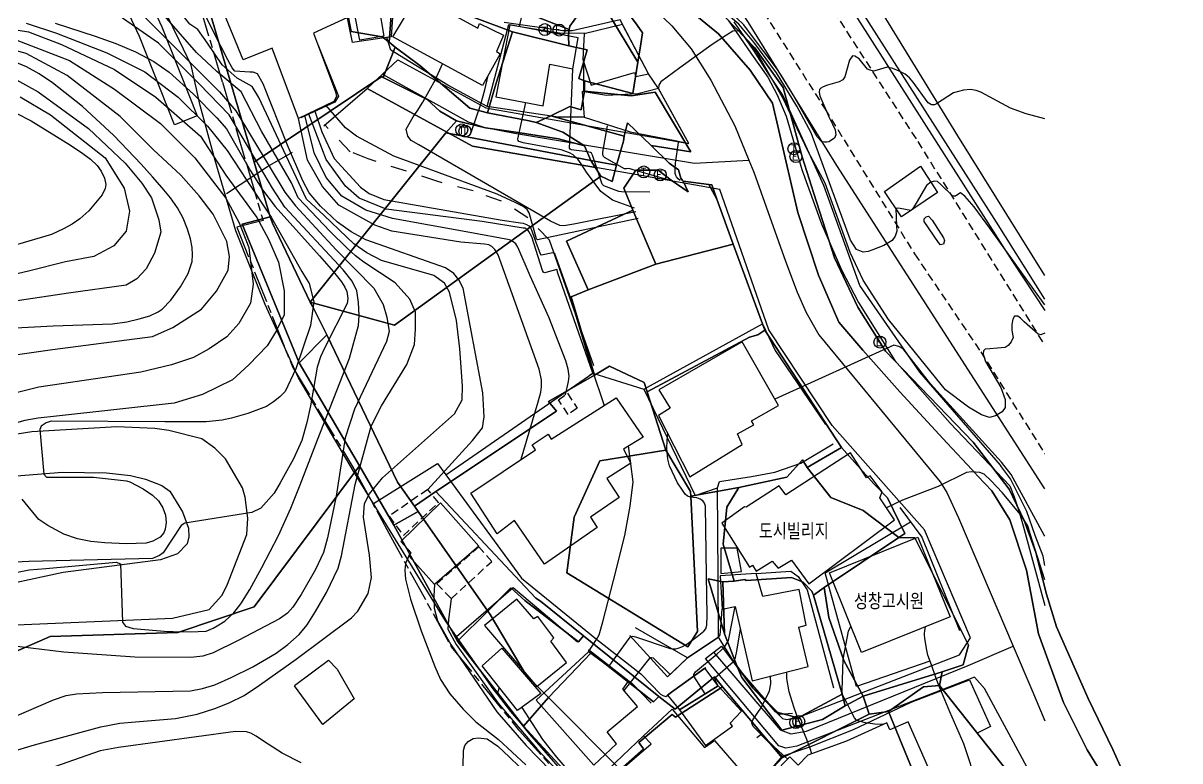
# Model space of a CAD drawing. Header units: feet. Extents: x 197796 to 199821, y 552499 to 555392.
# Drawn here: x 199430.7 to 199575.3, y 553978.5 to 554070.7 of the extents above; entities that cross this region are included whole.
import ezdxf

# ---------------------------------------------------------------- set-up
doc = ezdxf.new("R2010")
doc.units = ezdxf.units.FT
doc.header["$MEASUREMENT"] = 0
for name, pattern in [('ANYANG1', [11.5, 6, -1, 1, -1.5, 1, -1]), ('ANYANG11', [1.5, 1, -0.5]), ('ANYANG6', [4, 2, -2]), ('JEON', [12, 4, -0.5, 1, -0.5, 4, -0.5, 1, -0.5])]:
    doc.linetypes.add(name, pattern=pattern)
for name, color, linetype in [('AAA001', 7, 'CONTINUOUS'), ('AAA007', 7, 'ANYANG11'), ('AAA008', 7, 'CONTINUOUS'), ('AAC001', 7, 'CONTINUOUS'), ('AAC006', 7, 'ANYANG1'), ('AD002', 7, 'CONTINUOUS'), ('AD0022', 1, 'CONTINUOUS'), ('ADA085', 1, 'CONTINUOUS'), ('AE002', 1, 'ANYANG11'), ('AE130', 42, 'CONTINUOUS'), ('AE150', 7, 'CONTINUOUS'), ('AZ0202', 7, 'CONTINUOUS'), ('AZ0203', 7, 'CONTINUOUS'), ('AZ0205', 7, 'CONTINUOUS'), ('AZ0801', 7, 'CONTINUOUS'), ('AZ0803', 7, 'CONTINUOUS'), ('CAA001', 7, 'CONTINUOUS'), ('CAA002', 30, 'CONTINUOUS'), ('DZ001', 7, 'ANYANG6'), ('EA0018', 7, 'JEON'), ('EA0118', 7, 'JEON'), ('wipco_지적', 20, 'CONTINUOUS'), ('ZC002', 7, 'CONTINUOUS')]:
    doc.layers.add(name, color=color, linetype=linetype)
doc.styles.add('GHS', font='ROMANS', dxfattribs={"bigfont": 'NGSW.shx'})
doc.styles.add('NGSW', font='ROMANS.shx', dxfattribs={"bigfont": 'NGSW.shx'})

# ---------------------------------------------------------------- blocks, each defined once
blk = doc.blocks.new('AZ0202')
at = {"layer": 'AZ0202'}
blk.add_circle((0, 0), 0.75, dxfattribs=at)
at = {"layer": 'AZ0202', "style": 'GHS'}
blk.add_text('E', height=1, dxfattribs=at).set_placement((-0.5, -0.48))
blk = doc.blocks.new('AZ0205')
at = {"layer": 'AZ0205'}
for points in [[(-0.48, 0.32), (0.11, 0.31), (-0.13, 0.01), (-0.44, -0.28)], [(-0.13, 0.01), (0.15, -0.29)], [(0.3, 0.55), (0.3, -0.58)]]:
    blk.add_lwpolyline(points, dxfattribs=at)
blk.add_circle((0, 0), 0.75, dxfattribs=at)
blk = doc.blocks.new('AZ0203')
at = {"layer": 'AZ0203'}
blk.add_circle((0, 0), 0.75, dxfattribs=at)
at = {"layer": 'AZ0203', "style": 'GHS'}
blk.add_text('T', height=1, dxfattribs=at).set_placement((-0.36, -0.52))

msp = doc.modelspace()

# ---------------------------------------------------------------- linework, layer by layer
at = {"layer": 'AAA001', "color": 255}
for points in [[(199468.32, 554078.18), (199471.16, 554071.39), (199466.96, 554069.47), (199469.72, 554062.15), (199469.85, 554061.53), (199469.53, 554060.94), (199465.09, 554058.81), (199461.8, 554067.61), (199458.17, 554066.15), (199455.41, 554072.92), (199460.61, 554075.04), (199460.76, 554074.91), (199461.25, 554075.47), (199462.24, 554075.95), (199462.95, 554076.1), (199463.63, 554075.94), (199463.87, 554075.88), (199463.64, 554076.47), (199468.32, 554078.18)], [(199474.54, 554076.45), (199475.76, 554069.11), (199472.77, 554068.6), (199471.31, 554076), (199474.54, 554076.45)], [(199476.89, 554068.99), (199480.02, 554074.21), (199487.54, 554070.11), (199487.71, 554070.67), (199490.74, 554069.2), (199489.85, 554067.18), (199490.31, 554066.87), (199488.12, 554062.94), (199476.89, 554068.99)], [(199496.51, 554065.61), (199499.38, 554065.01), (199500.07, 554068.9), (199491.53, 554070.52), (199489.78, 554061.49), (199495.68, 554060.38), (199496.51, 554065.61)], [(199500.83, 554069.4), (199500.63, 554066.19), (199501.68, 554062.95), (199507.12, 554064.55), (199507.28, 554064.06), (199508.86, 554064.37), (199505.62, 554070.55), (199500.83, 554069.4)], [(199510.1, 554062.54), (199507.52, 554061.9), (199503.58, 554061.66), (199500.57, 554062.16), (199500.81, 554058.95), (199506.54, 554057.14), (199512.2, 554056.06), (199513.91, 554055.66), (199511.72, 554059.59), (199510.1, 554062.54)], [(199520.55, 554030.88), (199510.13, 554024.9), (199511.57, 554022.59), (199510.1, 554021.68), (199514, 554014), (199520.57, 554018.06), (199519.98, 554019.4), (199522.02, 554020.49), (199521.74, 554021.01), (199525.11, 554022.92), (199520.55, 554030.88)], [(199504.8, 554023.89), (199508.18, 554018.95), (199505.73, 554017.48), (199506.64, 554015.72), (199503.64, 554013.81), (199505.18, 554011.41), (199501.62, 554008.98), (199502.42, 554007.68), (199495.87, 554003.1), (199492.1, 554008.54), (199489.94, 554006.88), (199486.64, 554011.97), (199494.71, 554017.4), (199494.31, 554018.02), (199496.33, 554019.33), (199496.7, 554018.72), (199504.8, 554023.89)], [(199482.09, 554000.54), (199478.9, 554004.15), (199479.18, 554004.51), (199477.89, 554005.93), (199482.87, 554010.74), (199487.64, 554005.32), (199482.09, 554000.54)], [(199520.49, 554002.16), (199519.94, 554005.1), (199517.88, 554005.07), (199517.91, 554001.92), (199520.49, 554002.16)], [(199527.64, 553995.22), (199528.57, 553995.48), (199527.67, 553999.94), (199523.14, 553999.03), (199522.31, 554001.94), (199517.81, 554001.64), (199518.05, 553997.47), (199519.7, 553997.79), (199521.79, 553988.52), (199528.81, 553990.29), (199527.64, 553995.22)], [(199494.9, 553987.78), (199498.59, 553990.81), (199496.65, 553993.46), (199497, 553993.89), (199495.03, 553996.55), (199494.51, 553996.27), (199492.39, 553998.73), (199488.37, 553995.42), (199494.9, 553987.78)], [(199495.38, 553986.91), (199492.47, 553984.8), (199488.05, 553990.4), (199490.52, 553992.58), (199495.38, 553986.91)], [(199501.34, 553992.14), (199494.83, 553986.07), (199502.02, 553977.95), (199504.87, 553980.64), (199503.7, 553982.12), (199507.49, 553985.28), (199505.65, 553987.47), (199506.37, 553988.48), (199501.34, 553992.14)], [(199517.57, 553987.89), (199512.71, 553984.87), (199515.97, 553980.41), (199519.35, 553982.84), (199519.07, 553983.23), (199520.46, 553984.71), (199517.57, 553987.89)], [(199511.8, 553984.98), (199515.85, 553980.19), (199517.08, 553981.03), (199520.36, 553977.31), (199519.37, 553976.4), (199519.93, 553975.69), (199515.8, 553971.8), (199513.56, 553974.1), (199509.11, 553970.19), (199503.76, 553975.97), (199509.17, 553980.61), (199508.24, 553981.63), (199511.8, 553984.98)], [(199543.76, 553977.8), (199541.3, 553983.38), (199539.02, 553982.38), (199538.62, 553983.26), (199533.59, 553980.97), (199528.77, 553979.2), (199527.54, 553977.98), (199526.53, 553979.02), (199518.29, 553970.65)]]:
    msp.add_lwpolyline(points, dxfattribs=at)
at = {"layer": 'AAA007', "color": 255}
for points in [[(199499.93, 554022.6), (199498.83, 554021.81), (199497.59, 554023.62), (199498.74, 554024.45), (199499.93, 554022.6)], [(199482.59, 554010.78), (199481.25, 554012.43), (199476.43, 554009.08), (199478.21, 554006.67), (199482.59, 554010.78)], [(199487.65, 554005.25), (199482.41, 554000.64), (199484.19, 553998.77), (199489.25, 554003.42), (199487.65, 554005.25)]]:
    msp.add_lwpolyline(points, dxfattribs=at)
at = {"layer": 'AAA008', "color": 255}
for points in [[(199539.58, 554008.65), (199537.75, 554011.39), (199538.04, 554012.15), (199536.56, 554014.12), (199536.09, 554013.86), (199534.1, 554016.99), (199526.01, 554011.76), (199525.18, 554012.89), (199521.04, 554010.22), (199520.86, 554010.27), (199518.01, 554008.2), (199521.49, 554002.73), (199521.84, 554002.95), (199522.29, 554002.23), (199524.31, 554003.46), (199525.04, 554002.58), (199526.72, 554003.6), (199528.87, 554000.62), (199539.58, 554008.65)], [(199542.52, 554006.46), (199546.57, 553996.49), (199535.46, 553992.03), (199531.47, 554002.01), (199542.52, 554006.46)]]:
    msp.add_lwpolyline(points, dxfattribs=at)
at = {"layer": 'AAC001', "color": 255}
for points in [[(199524.16, 553938.1), (199522.75, 553941.67), (199519.79, 553949.65), (199517.61, 553954.96), (199510.55, 553963.29), (199502.13, 553972.58), (199493.98, 553981.9), (199489.44, 553987.51), (199483.49, 553996.01), (199472, 554014.71), (199465.12, 554026.4), (199460.93, 554035.56), (199457.29, 554044.77), (199454.7, 554053.56), (199452.83, 554060.42), (199451.7, 554065.48), (199450.25, 554068.52), (199446.29, 554076.66)], [(199478.26, 554076.39), (199476.99, 554073.24), (199476.68, 554068.99), (199471.85, 554068.28), (199470.27, 554076.08), (199474.11, 554076.53)], [(199558.37, 554002.91), (199558.16, 554004.1), (199557.19, 554006.68), (199556.14, 554009.69), (199554.87, 554012.16), (199554.1, 554013.75), (199552.98, 554015.26), (199552.83, 554015.47), (199542.78, 554027.1), (199535.26, 554037.93), (199530.76, 554050.41), (199526.25, 554060.32), (199525.65, 554061.72), (199523.89, 554064.33), (199522.03, 554067.28), (199519.57, 554070.9)], [(199488.7, 554060.3), (199491.41, 554070.55), (199492.8, 554070.3), (199497.74, 554069.51), (199500.9, 554069.46)], [(199467.51, 554068.03), (199470.1, 554061.61), (199469.65, 554060.85), (199465.41, 554058.9)], [(199500.81, 554058.95), (199497.55, 554058.98), (199488.7, 554060.3), (199483.77, 554062.95), (199476.63, 554067.34), (199476.13, 554068.91)], [(199500.73, 554065.87), (199500.71, 554062.14)], [(199468.27, 554057.89), (199473.68, 554062.54), (199486.87, 554055.36), (199502.48, 554052.62)], [(199456.1, 554049.43), (199461.25, 554052.79), (199464.36, 554054.58)], [(199501.88, 554026.98), (199497.49, 554039.61)], [(199508.25, 554024.96), (199523.09, 554033.12), (199524.69, 554029.8), (199530.96, 554020.53)], [(199483.53, 554014.26), (199501.88, 554026.98), (199508.25, 554024.96), (199514.69, 554011.69), (199517.48, 554012.64)], [(199517.61, 553993.96), (199517.55, 554001.55), (199517.48, 554012.64), (199517.71, 554013.42), (199521.74, 554014.05), (199524.66, 554014.59), (199527.88, 554015.71), (199531.94, 554018.15)], [(199474.47, 554010.69), (199482.48, 554015.69), (199483.53, 554014.26)], [(199483.53, 554014.26), (199492.99, 554001.34), (199502.33, 553993.71), (199507.88, 553989.37), (199510.34, 553986.85), (199510.64, 553986.68), (199511.02, 553986.56), (199511.13, 553986.62), (199511.71, 553987.07), (199516.01, 553990.19)], [(199540.26, 554010.18), (199543.03, 554006.45), (199547.71, 553994.78)], [(199544, 553990.96), (199534.85, 553987.8), (199530.91, 554002.01), (199541.6, 554008.37)], [(199522.31, 554001.94), (199526.63, 554002.21), (199527.57, 554001.53), (199528.68, 553999.86), (199531.96, 553987.61)], [(199484.86, 553994.06), (199491.95, 554000.18), (199499.99, 553993.38)], [(199511.21, 553988.99), (199506.5, 553994.17)], [(199517.61, 553993.96), (199513.72, 553991.4), (199507.22, 553995.12)], [(199526.85, 553984.41), (199525.28, 553984.28), (199523.99, 553985.57), (199520.99, 553988.96), (199519.42, 553991.03), (199517.61, 553993.96)], [(199501.34, 553992.44), (199506.81, 553988.18), (199509.2, 553985.73)], [(199525.55, 553979.07), (199529, 553980.25), (199534.49, 553982.42), (199541.66, 553985.82), (199548.96, 553988.61), (199551.61, 553982.8), (199550, 553982.01)], [(199500.57, 553974.36), (199502.98, 553976.63), (199508.24, 553981.63)], [(199522.4, 553981.41), (199522.88, 553981.81), (199525.55, 553979.07), (199522.41, 553975.44), (199518.5, 553972.07), (199515.38, 553968.98), (199512.29, 553965.47), (199510.76, 553963.5)]]:
    msp.add_lwpolyline(points, dxfattribs=at)
at = {"layer": 'AAC006', "color": 255}
msp.add_lwpolyline([(199468.86, 553991.09), (199469.92, 553989.98), (199472.05, 553986.26), (199468.14, 553983.04), (199464.6, 553987.93)], close=True, dxfattribs=at)
at = {"layer": 'AD002', "color": 255}
for points in [[(199507.86, 554074.17), (199511.75, 554070.4), (199514.19, 554067.49), (199516.62, 554063.6), (199519.66, 554057.88), (199521.4, 554053.57), (199522, 554052.1), (199525.98, 554040.98), (199527.44, 554037.09), (199528.54, 554034.54), (199530.12, 554031.74), (199545.3, 554013.39), (199546.15, 554012.05), (199547.61, 554008.89), (199554.42, 553992.84), (199556.74, 553987.39), (199558.37, 553983.52)], [(199475.6, 554064.34), (199486.32, 554058.37), (199488.25, 554057.73), (199492.1, 554056.96), (199514.59, 554053.2), (199521.4, 554053.57)], [(199516.98, 553992.07), (199525.32, 553982.39), (199526.63, 553981.89), (199528.6, 553982.22), (199548.8, 553990.43), (199554.42, 553992.84)]]:
    msp.add_lwpolyline(points, dxfattribs=at)
at = {"layer": 'AD0022', "color": 255}
for points in [[(199558.37, 553973.57), (199550.84, 553987.54), (199549.61, 553988.95), (199527.4, 553980.33), (199526.01, 553980.08), (199525.12, 553980.38), (199515.99, 553991.28), (199517.96, 553992.85), (199521.82, 553987.69), (199525.6, 553983.78), (199526.13, 553983.69), (199527.86, 553984.05), (199547.71, 553991.75), (199549.11, 553993.89), (199543.35, 554007.37), (199531.79, 554020.41), (199523.87, 554032.38), (199517.76, 554049.94), (199502.48, 554052.62), (199486.87, 554055.36), (199473.68, 554062.54), (199477.52, 554066.14), (199488.54, 554060.14), (199513.91, 554055.66), (199510.1, 554062.54), (199508.86, 554064.37), (199505.31, 554071.14), (199499.31, 554069.75), (199498.16, 554069.77), (199490.79, 554070.8)], [(199518.79, 554071.11), (199521.74, 554066.85), (199523.77, 554063.98), (199524.94, 554061.77), (199526.07, 554059.09), (199528.01, 554052.43), (199530.48, 554045.64), (199532.96, 554039.88), (199535.09, 554035.79), (199539.62, 554028.53), (199546.56, 554020.72), (199554.02, 554012.86), (199554.56, 554011.52), (199555.12, 554009.76), (199555.67, 554007.86), (199558.37, 553997.92)]]:
    msp.add_lwpolyline(points, dxfattribs=at)
at = {"layer": 'ADA085', "color": 255}
for points in [[(199558.37, 554012.5), (199532.4, 554052.94), (199521.55, 554070.46), (199501.75, 554101.34), (199485.78, 554130.07), (199477.35, 554146.74), (199469.53, 554160.88), (199461.88, 554173.91), (199456.87, 554181.76), (199452.59, 554185.93), (199449.53, 554187.97), (199445.38, 554190.03), (199439.89, 554192.06), (199434.77, 554193.18), (199431.39, 554193.58), (199422.49, 554193.78), (199417.21, 554193.2), (199411.38, 554191.13), (199409.71, 554194.04)], [(199558.38, 554127.93), (199549.61, 554141.05), (199548.48, 554141.51), (199547.66, 554141.49), (199545.59, 554140.81), (199543.85, 554139.78), (199504.85, 554123.71), (199504.71, 554122.95), (199505.03, 554120.15), (199505.7, 554118.29), (199511.18, 554107.8), (199523.9, 554088.72), (199554.36, 554040.92), (199558.38, 554034.78)], [(199558.38, 554039.16), (199547.52, 554056.62), (199519.28, 554102.73), (199526.71, 554105)], [(199428.86, 553995.46), (199449.36, 553996.35), (199453.92, 553997.44), (199455.52, 553999.19), (199456.16, 554000.38), (199458.65, 554006.79), (199458.78, 554008.83), (199458.46, 554011.46), (199458.1, 554012.64), (199455.99, 554016.25), (199454.66, 554017.57), (199453.04, 554018.76), (199448.88, 554019.78), (199447.16, 554020.04), (199442.39, 554020.24), (199431.76, 554019.61), (199425.2, 554018.58)], [(199429.85, 554014.12), (199435.61, 554014.59), (199441.12, 554014.5), (199444.09, 554014.19), (199445.99, 554013.72), (199448.04, 554012.94), (199449.04, 554012.2), (199450.61, 554009.65), (199451.36, 554007.59), (199451.39, 554006.49), (199451.21, 554005.63), (199450, 554004.37), (199447.84, 554003.62), (199435.68, 554002.03), (199425.6, 553999.89)]]:
    msp.add_lwpolyline(points, dxfattribs=at)
at = {"layer": 'AE002', "color": 255}
for points in [[(199450.77, 554187.14), (199453.76, 554187.66), (199455.28, 554187.62), (199456.28, 554187.32), (199457.05, 554186.56), (199469.31, 554165.46), (199477.28, 554151.39), (199485.68, 554135.3), (199495.19, 554116.42), (199530.92, 554059.97), (199542.1, 554041.87), (199550.37, 554029.63), (199558.37, 554016.91)], [(199544.67, 554140.27), (199544.11, 554140.78), (199543.1, 554140.86), (199541.23, 554140.61), (199503.89, 554126.26), (199503.11, 554125.33), (199502.76, 554124.46), (199502.54, 554122.42), (199502.94, 554120.75), (199510.82, 554104.98), (199542.5, 554055.92), (199558.37, 554030.45)]]:
    msp.add_lwpolyline(points, dxfattribs=at)
at = {"layer": 'AE130', "color": 255}
msp.add_lwpolyline([(199544.99, 554049.56), (199540.46, 554046.51), (199538.34, 554049.66), (199542.86, 554052.83)], close=True, dxfattribs=at)
at = {"layer": 'AE150', "color": 255}
msp.add_lwpolyline([(199511.24, 553986.7), (199512.71, 553984.87), (199517.57, 553987.89), (199515.88, 553990.09), (199511.71, 553987.07)], close=True, dxfattribs=at)
at = {"layer": 'AZ0801', "color": 255}
for points in [[(199558.38, 554036.23), (199552.33, 554045.83), (199534.5, 554073.8), (199518.81, 554098.43), (199516.49, 554102.09), (199516.2, 554105.02), (199515.08, 554109.09), (199509.09, 554123.19), (199545.99, 554136.46), (199556.57, 554116.09), (199558.38, 554116.91)], [(199502.01, 554027.87), (199496.46, 554043.6)], [(199506.5, 553994.17), (199511.21, 553988.99), (199513.72, 553991.4), (199517.61, 553993.96)]]:
    msp.add_lwpolyline(points, dxfattribs=at)
at = {"layer": 'AZ0803', "color": 255}
msp.add_lwpolyline([(199442.6, 554081.87), (199448.02, 554070.25), (199452.44, 554059.13), (199449.61, 554058.01), (199445.22, 554069.04), (199439.85, 554080.54)], dxfattribs=at)
msp.add_lwpolyline([(199545.74, 554043.9), (199545.85, 554043.54), (199545.71, 554043.1), (199545.33, 554043.02), (199545.11, 554043.29), (199543.32, 554045.91), (199543.29, 554046.24), (199543.54, 554046.52), (199543.86, 554046.6), (199544.29, 554046.07)], close=True, dxfattribs=at)
at = {"layer": 'CAA001', "color": 255}
for points, elevation in [([(199481.25, 554012.43), (199486.86, 554018.54), (199488.09, 554020.12), (199488.3, 554021.49), (199488.16, 554024.51), (199485.69, 554037.59), (199485.14, 554038.62), (199484.53, 554039.44), (199483.47, 554040.15), (199473.53, 554043.64), (199471.67, 554044.65), (199469.96, 554045.85), (199467.85, 554047.86), (199466.45, 554049.52), (199465.64, 554051.01), (199463.74, 554055.46), (199460.69, 554063.13), (199459.98, 554064.4), (199459.46, 554064.59), (199459.02, 554064.61), (199457.15, 554064.71), (199456.8, 554065.15), (199456.27, 554066.12), (199455.46, 554067.74), (199453.27, 554072.05)], 55), ([(199434.71, 554070.72), (199439.7, 554069.1), (199442.27, 554068.16), (199444.74, 554067.12), (199447.01, 554065.93), (199448.96, 554064.58), (199452, 554061.85), (199454.89, 554058.9), (199456.1, 554057.51), (199459.09, 554052.26), (199460.62, 554049.87), (199462.17, 554047.78), (199467.73, 554041.63), (199469.47, 554039.65), (199470.46, 554038.4), (199470.9, 554037.73), (199471.15, 554037.16), (199471.27, 554036.28), (199471.2, 554035.69), (199468.41, 554030.17), (199467.87, 554029.02), (199467.45, 554027.73), (199466.59, 554022.9), (199466.16, 554020.78), (199465.52, 554018.55), (199464.5, 554016.26), (199462.82, 554013.25), (199462.08, 554011.98), (199460.38, 554010.1), (199459.26, 554009.56), (199450.9, 554008.2), (199450.46, 554007.91), (199448.19, 554004.49), (199447.73, 554004.18), (199446.87, 554003.81), (199431.39, 554003.42), (199428.1, 554003.24)], 60), ([(199429, 554032.59), (199434.44, 554032.9), (199441.87, 554033.14), (199443.67, 554033.38), (199445.2, 554033.74), (199446.52, 554034.14), (199447.55, 554034.63), (199448.06, 554034.98), (199449.17, 554036.07), (199450.36, 554037.75), (199451.3, 554039.42), (199451.8, 554040.93), (199451.87, 554041.74), (199451.81, 554042.66), (199451.6, 554043.74), (199451.22, 554044.98), (199450.68, 554046.32), (199449.97, 554047.65), (199449.11, 554048.89), (199448.07, 554050.13), (199446.85, 554051.5), (199445.44, 554053.08), (199442.04, 554056.66), (199438.11, 554060.29), (199434.36, 554063.27), (199432.7, 554064.38), (199431.13, 554065.24), (199429.62, 554065.87)], 65), ([(199507.12, 554047.57), (199504.35, 554048.57), (199502.88, 554049.68), (199501.11, 554052.11), (199500.44, 554053.13), (199500.01, 554053.7), (199499.45, 554054.24), (199498.96, 554054.51), (199497.94, 554054.89), (199493.17, 554055.75), (199492.79, 554055.88), (199492.65, 554055.94), (199492.57, 554056.04), (199492.52, 554056.23), (199493.52, 554060.79)], 45), ([(199467.13, 554059.73), (199468.03, 554057.15), (199469.57, 554053.81), (199472.87, 554050.2), (199473.94, 554049.44), (199475.76, 554048.66), (199490.57, 554046.08), (199492.87, 554045.74), (199493.19, 554045.71), (199493.6, 554045.55), (199493.91, 554045.37), (199494.15, 554045.09), (199494.93, 554042.9), (199495.26, 554042), (199495.35, 554041.79), (199495.44, 554041.73), (199495.49, 554041.74), (199496.88, 554042.06), (199496.93, 554042.06), (199497.06, 554041.95), (199497.15, 554041.83), (199497.24, 554041.58), (199499.12, 554036.34), (199501.78, 554027.51), (199503.29, 554022.93)], 50), ([(199558.37, 554001.11), (199556.57, 554006.87), (199556.25, 554007.86), (199555.29, 554009.34), (199553.08, 554011.99), (199551.65, 554013.54), (199550.82, 554014.34), (199550.26, 554014.56), (199549.24, 554014.63), (199548.61, 554014.54), (199545.05, 554012.8), (199540.61, 554011.08), (199538.58, 554010.14)], 40), ([(199478.9, 554004.15), (199478.46, 554003.18), (199478.41, 554002.34), (199478.46, 554001.23), (199479.1, 553998.7), (199480.42, 553994.74), (199482.13, 553990.29), (199482.87, 553988.67), (199484.04, 553986.86), (199485.69, 553984.95), (199487.29, 553983.38), (199490.1, 553981.16), (199493.52, 553978.01)], 55), ([(199517.57, 553987.89), (199517.18, 553988.65), (199517.15, 553988.79), (199517.15, 553988.87), (199519.46, 553990.92), (199519.59, 553991.1), (199519.73, 553991.43), (199519.87, 553992.22), (199520.33, 553995)], 45), ([(199550.19, 553973.31), (199550.13, 553973.85), (199549.75, 553975.56), (199549.11, 553978.13), (199548.26, 553980.65), (199546.51, 553984.65), (199545.28, 553987.64), (199545.23, 553987.71), (199544.77, 553988.93), (199544.24, 553990.52), (199543.76, 553991.73), (199543.63, 553992.34), (199543.39, 553993.81), (199543.36, 553994.28), (199543.36, 553994.36), (199543.39, 553994.81), (199543.48, 553995.25)], 40), ([(199465.44, 553978.27), (199463.06, 553979.48), (199460.73, 553980.96), (199459.8, 553981.57), (199459.13, 553981.95), (199458.6, 553982.14), (199457.22, 553982.18), (199442.61, 553980.16), (199440.33, 553979.77), (199432.1, 553976.89)], 55)]:
    msp.add_lwpolyline(points, dxfattribs=dict(at, elevation=elevation))
at = {"layer": 'CAA002', "color": 255}
for points, elevation in [([(199492.71, 554070.3), (199493.94, 554075.68)], 43), ([(199430.04, 553979.87), (199432.09, 553980.5), (199440.4, 553982.76), (199442.79, 553983.21), (199444.74, 553983.39), (199449.74, 553983.8), (199452.46, 553984.35), (199454.65, 553985.06), (199456.44, 553985.75), (199458.32, 553986.69), (199460.25, 553987.95), (199464.81, 553991.2), (199471.74, 553996.4), (199472.52, 553997.22), (199473.8, 553999.44), (199474.24, 554001.41), (199473.97, 554004.22), (199473.21, 554008.95), (199473.35, 554010.66), (199473.97, 554011.89), (199475.61, 554013.88), (199484.59, 554021.9), (199485.55, 554023.62), (199485.62, 554025.4), (199485.28, 554029.99), (199484.87, 554033.54), (199483.98, 554037.11), (199483.36, 554038.21), (199482.02, 554039.17), (199475.47, 554041.03), (199473.64, 554042), (199472.04, 554043.13), (199468.31, 554046.69), (199466.1, 554048.72), (199460.16, 554061.44), (199459.32, 554062.8), (199457.45, 554063.82), (199455.58, 554065.51), (199453.72, 554068.23), (199452.53, 554069.92), (199451.51, 554070.6), (199448.96, 554073.82)], 56), ([(199558.38, 554035.51), (199551.53, 554045.11), (199549.56, 554047.74), (199548.4, 554049.11), (199547.86, 554049.5), (199547.5, 554049.29), (199547.2, 554049.1), (199546.87, 554049.11), (199545.4, 554050.54), (199544.96, 554050.92), (199544.58, 554050.98), (199544.13, 554050.84), (199543.59, 554050.44), (199542.31, 554048.22), (199541.9, 554047.55), (199541.62, 554047.31), (199540.31, 554047.55), (199539.95, 554047.61), (199539.76, 554047.53), (199539.86, 554045.37), (199539.9, 554044.73), (199539.67, 554044.08), (199539.29, 554043.56), (199538.25, 554042.91), (199536.78, 554042.33), (199536.3, 554042.18), (199535.68, 554042.1), (199534.86, 554042.41), (199534.11, 554043.61), (199529.2, 554057.01), (199527.37, 554060.35), (199524.85, 554064.5), (199522.02, 554068.33), (199520.13, 554070.6), (199516.23, 554073.93)], 43), ([(199427.12, 553982.95), (199434.48, 553986.12), (199436.05, 553986.68), (199437.38, 553986.88), (199440.6, 553987.06), (199451.62, 553987.26), (199453.1, 553987.53), (199454.64, 553988), (199456.69, 553988.92), (199459.39, 553990.27), (199462.3, 553991.98), (199463.77, 553993.05), (199465.2, 553994.28), (199466.19, 553995.5), (199467.25, 553997.18), (199468.61, 553999.56), (199470.07, 554002.6), (199470.47, 554004.14), (199472.18, 554013.06), (199474.17, 554020.33), (199475.47, 554022.86), (199478.63, 554028.06), (199479.59, 554030.53), (199479.73, 554032.45), (199479.73, 554034.57), (199479.04, 554036.22), (199477.17, 554038.25), (199473.29, 554040.82), (199472.22, 554041.63), (199471.15, 554042.62), (199469.05, 554044.66), (199465.08, 554048.89), (199464.24, 554050.76), (199460.5, 554057.2), (199457.96, 554062.12), (199454.91, 554064.66), (199452.36, 554067.04), (199447.77, 554072.3)], 57), ([(199444.72, 554072.63), (199447.6, 554069.75), (199455.24, 554062.12), (199457.28, 554059.75), (199463.39, 554049.57), (199464.75, 554047.87), (199469.81, 554042.4), (199474.51, 554037.59), (199475.68, 554035.53), (199476.16, 554033.96), (199476.43, 554032.17), (199476.09, 554030.94), (199472.11, 554022.45), (199470.95, 554018.89), (199469.8, 554011.6), (199468.72, 554006.36), (199468.21, 554004.54), (199467.24, 554002.41), (199465.45, 553999.29), (199464.4, 553997.72), (199463.73, 553996.96), (199462.73, 553996.24), (199457.57, 553993.54), (199454.42, 553992.02), (199453.13, 553991.57), (199451.66, 553991.41), (199444.66, 553991.48), (199435.79, 553992.08), (199428.92, 553992.92)], 58), ([(199428.74, 554001.85), (199431.46, 554002.39), (199433.52, 554002.55), (199442.33, 554003.32), (199442.87, 554003.13), (199443.11, 553995.84), (199443.5, 553995.35), (199444.43, 553995.06), (199448.8, 553994.69), (199449.46, 553994.66), (199451.58, 553994.61), (199453.58, 553994.73), (199454.45, 553995.1), (199454.95, 553995.37), (199455.91, 553995.98), (199457.03, 553997.01), (199457.91, 553998.11), (199459.03, 553999.94), (199460.54, 554002.68), (199462.62, 554006.67), (199464.13, 554010.07), (199465.3, 554013.01), (199467.48, 554018.63), (199471.46, 554028.85), (199472.6, 554032.94), (199472.7, 554034.17), (199472.62, 554035.78), (199472.41, 554037.25), (199471.82, 554038.46), (199470.68, 554039.9), (199463.39, 554047.7), (199461.86, 554050.08), (199456.43, 554059.24), (199452.7, 554063.14), (199447.61, 554068.23), (199442.68, 554071.62)], 59), ([(199558.38, 554058.75), (199556.07, 554059.4), (199554.11, 554060.08), (199550.37, 554062.09), (199549.81, 554062.31), (199549.09, 554062.42), (199548.23, 554062.35), (199546.97, 554062.02), (199544.83, 554060.62), (199544.61, 554060.49), (199544.24, 554060.5), (199543.8, 554060.74), (199541.94, 554063.35), (199541.49, 554063.87), (199540.91, 554064.33), (199540.17, 554064.73), (199539.37, 554065.05), (199538.67, 554065.22), (199537.41, 554064.84), (199536.99, 554064.73), (199536.54, 554064.82), (199536.23, 554064.98), (199535.16, 554066.25), (199534.65, 554066.58), (199534.34, 554066.63), (199533.96, 554066.07), (199533.39, 554063.99), (199533.14, 554063.65), (199532.67, 554063.38), (199531.23, 554062.95), (199530.7, 554062.77), (199530.4, 554062.6), (199530.24, 554062.42), (199530.17, 554062.1), (199530.25, 554061.62), (199531.44, 554058.91), (199531.85, 554058.11), (199532.16, 554057.38), (199532.27, 554056.77), (199532.09, 554056.33), (199531.38, 554055.89), (199531.12, 554055.84), (199530.83, 554055.82), (199530.51, 554055.9), (199529.93, 554056.5), (199526.68, 554062.16), (199525.62, 554063.89), (199524.96, 554064.94), (199522.33, 554068.38), (199520.77, 554070.49), (199519.01, 554072.17)], 44), ([(199425.89, 554070.5), (199431.34, 554069.64), (199435.5, 554068.06), (199442.09, 554064.91), (199447.26, 554061.47), (199452.85, 554056.6), (199456.01, 554051.72), (199459.88, 554046.42), (199461.34, 554043.73), (199462.6, 554040.83), (199463.32, 554037.25), (199463.32, 554034.24), (199462.32, 554032.2), (199461.17, 554030.37), (199458.91, 554027.99), (199456.84, 554026.14), (199453.09, 554024.29), (199449.57, 554023.2), (199434.84, 554021.58), (199432.57, 554021.34), (199430.9, 554021.05), (199423.52, 554018.98)], 62), ([(199431.06, 554070.73), (199434.88, 554069.45), (199441.15, 554067), (199445.91, 554064.62), (199450.07, 554061.48), (199453.72, 554057.84), (199456.18, 554054.79), (199458.64, 554051.05), (199461.69, 554046.48), (199465.51, 554039.69), (199466.44, 554038.17), (199467.04, 554035.88), (199466.61, 554032.91), (199464.78, 554027.51), (199463.42, 554024.69), (199462.77, 554024.02), (199461.99, 554023.37), (199461.1, 554022.8), (199458.76, 554021.92), (199456.72, 554021.35), (199455.57, 554021.07), (199453.58, 554020.89), (199448.4, 554020.87), (199434.2, 554020.95), (199433.56, 554020.76), (199432.93, 554020.32), (199432.79, 554019.93), (199433.27, 554014.34), (199433.61, 554013.95), (199439.5, 554013.95), (199443.62, 554013.52), (199444.02, 554013.37), (199445.71, 554012.5), (199446.86, 554011.73), (199447.6, 554010.99), (199448.16, 554010.15), (199448.5, 554009.23), (199448.57, 554008.31), (199448.45, 554007.46), (199448.27, 554006.99), (199447.82, 554006.45), (199446.92, 554005.97), (199446.05, 554005.71), (199443.58, 554005.65), (199440.9, 554005.75), (199439.15, 554005.93), (199437.48, 554006.27), (199435.79, 554006.84), (199433.76, 554007.91), (199432.67, 554008.66), (199430.56, 554011.23)], 61), ([(199558.38, 554031.97), (199557.9, 554031.76), (199557.54, 554031.85), (199555.81, 554033.39), (199555.33, 554033.85), (199555.03, 554034.1), (199554.61, 554034.08), (199554.39, 554033.7), (199554.28, 554033.06), (199554.28, 554032.3), (199554.44, 554031.44), (199554.17, 554030.9), (199553.8, 554030.43), (199553.43, 554030.19), (199551.49, 554030.01), (199550.94, 554029.96), (199550.73, 554029.76), (199550.67, 554029.32), (199550.98, 554028.44), (199552.89, 554025.18), (199553.41, 554023.66), (199553.41, 554022.66), (199553.06, 554022.11), (199552.22, 554021.63), (199551.48, 554021.44), (199550.48, 554021.74), (199548.83, 554022.72), (199545.99, 554024.89), (199538.83, 554033.66), (199535.68, 554038.57), (199534.05, 554042.04), (199530.91, 554050.72), (199528.86, 554054.59), (199527.41, 554057.55), (199525.74, 554061.21), (199522.35, 554067.13), (199520.46, 554069.49), (199520.14, 554069.71), (199519.75, 554069.76), (199519.38, 554069.71), (199518.58, 554069.22), (199516.82, 554068.05), (199512.76, 554065.12), (199510.41, 554063.38), (199510.13, 554062.96), (199510.1, 554062.54)], 42), ([(199428.61, 554069.07), (199436.5, 554066.06), (199442.1, 554062.47), (199447.84, 554058.17), (199452.14, 554053.87), (199456.01, 554048.86), (199457.7, 554045.75), (199458.88, 554042.69), (199459.45, 554038.11), (199459.09, 554035.71), (199457.64, 554033.18), (199456.15, 554031.51), (199453.95, 554030), (199451.99, 554028.93), (199449.22, 554027.99), (199445.4, 554027.07), (199432.64, 554025.21), (199424.61, 554023.2)], 63), ([(199428.51, 554029.08), (199434.36, 554029.94), (199446.86, 554031.56), (199449.41, 554032.66), (199453, 554034.95), (199454.87, 554037.21), (199456.3, 554039.83), (199456.49, 554041.54), (199456.15, 554043.41), (199454.43, 554046.85), (199452.68, 554049.15), (199450.42, 554051.72), (199446.98, 554054.88), (199442.82, 554059.03), (199436.21, 554064.19), (199431.05, 554066.92), (199426.32, 554068.21)], 64), ([(199507.28, 554047.13), (199499.53, 554045.6), (199498.27, 554045.39), (199497.78, 554045.42), (199496.61, 554045.96), (199480.14, 554055.49), (199479.2, 554056.04), (199478.76, 554056.59), (199478.57, 554057.45), (199479.45, 554059.01), (199479.93, 554059.72), (199480.63, 554060.83), (199482.23, 554063.67), (199483.1, 554065.65)], 47), ([(199509.01, 554049.57), (199505.47, 554049.63), (199505.14, 554049.69), (199503.27, 554050.39), (199503.06, 554050.57), (199501.84, 554054.21), (199501.74, 554054.45), (199501.59, 554054.54), (199501.22, 554054.63), (199499.53, 554054.83), (199499.2, 554054.89), (199499.05, 554054.98), (199498.96, 554055.1), (199499, 554055.94), (199499.38, 554065.01)], 44), ([(199429.01, 554064.11), (199432.55, 554062.14), (199438.86, 554057.55), (199443.45, 554053.23), (199445.53, 554050.71), (199446.73, 554048.9), (199447.65, 554046.15), (199447.91, 554044.58), (199447.12, 554041.95), (199446.07, 554039.99), (199444.89, 554038.77), (199443.57, 554037.96), (199436.37, 554036.97), (199429.42, 554035.92)], 66), ([(199486.68, 554057.05), (199487.88, 554060.57), (199488.41, 554062.37), (199488.8, 554064.17)], 46), ([(199430.32, 554061.49), (199434.13, 554059.26), (199440.96, 554053.88), (199443.32, 554050.08), (199443.97, 554047.2), (199443.58, 554044.71), (199442.01, 554042.87), (199439.52, 554041.56), (199435.97, 554040.9), (199431.38, 554039.72), (199424.56, 554038.15)], 67), ([(199429.72, 554059.5), (199431.7, 554058.52), (199436.59, 554055.46), (199438.15, 554054.42), (199439.13, 554053.71), (199439.96, 554052.92), (199440.43, 554052.22), (199440.88, 554051.32), (199441.01, 554050.56), (199440.96, 554050.04), (199440.57, 554049.26), (199438.92, 554047.27), (199437.79, 554046.27), (199436.8, 554045.6), (199435.75, 554045), (199434.24, 554044.29), (199426, 554041.87)], 68), ([(199501.49, 554026.71), (199501.88, 554026.98), (199497.49, 554039.61), (199497.42, 554039.9), (199497.39, 554039.94), (199496.02, 554039.56), (199495.9, 554039.52), (199495.77, 554039.54), (199495.71, 554039.61), (199495.6, 554039.78), (199494.25, 554044.01), (199493.89, 554044.68), (199493.71, 554044.93), (199493.45, 554045.07), (199493.2, 554045.11), (199488.06, 554045.92), (199476.06, 554047.47), (199472.69, 554048.86), (199470.98, 554050.36), (199468.57, 554053.68), (199466.4, 554059.34)], 51), ([(199507.57, 554046.31), (199494.99, 554043.65), (199494.93, 554043.67), (199494.84, 554043.74), (199493.92, 554047.02), (199493.67, 554047.43), (199493.2, 554047.79), (199492.17, 554048.31), (199489.92, 554049.35), (199477.02, 554054.11), (199472.37, 554056.61), (199470.97, 554057.65), (199468.51, 554060.45)], 48), ([(199492.94, 554016.21), (199495.05, 554023.38), (199495.41, 554024.6), (199495.49, 554025.24), (199495.49, 554026.13), (199495.17, 554027.47), (199490.07, 554041.74), (199489.63, 554042.41), (199489.26, 554042.79), (199488.91, 554043.02), (199488.35, 554043.11), (199485.38, 554043.36), (199476.77, 554044.71), (199474.63, 554045.45), (199470.15, 554047.97), (199468.09, 554050.3), (199466.23, 554053.57), (199465.09, 554058.81)], 53), ([(199498.48, 554024.26), (199498.86, 554025.92), (199498.95, 554026.6), (199498.82, 554027.47), (199498.5, 554028.52), (199496.38, 554033.98), (199494.06, 554039.13), (199492.5, 554042.73), (199492.25, 554043.14), (199491.94, 554043.4), (199491.47, 554043.62), (199486.5, 554044.54), (199476.87, 554046.29), (199473.51, 554047.32), (199470.52, 554049.09), (199468.56, 554051.42), (199467.07, 554054.5), (199465.91, 554059.2)], 52), ([(199512.17, 554050.87), (199506.92, 554052.4), (199506.54, 554052.49), (199506.35, 554052.53), (199506.09, 554052.49), (199505.83, 554052.51), (199503.34, 554053.91), (199503.23, 554054.04), (199503.18, 554054.16), (199503.16, 554054.24), (199503.15, 554054.36), (199503.15, 554054.57), (199503.73, 554057.88)], 43), ([(199512.79, 554051.05), (199512.54, 554051.25), (199512.36, 554051.49), (199512.25, 554051.69), (199512.2, 554051.91), (199512.2, 554052.46), (199512.24, 554053.21), (199512.58, 554055.78)], 42), ([(199558.37, 554006.6), (199558.29, 554006.73), (199554.17, 554014.29), (199552.97, 554015.82), (199544.1, 554025.64), (199540.69, 554029.99), (199540.14, 554030.31), (199539.51, 554030.47), (199524.65, 554023.71)], 41), ([(199503.89, 553990.28), (199506.43, 553993.79), (199506.59, 553994), (199506.72, 553994.03), (199506.88, 553994.07), (199507.24, 553994.02), (199511.54, 553992.56), (199511.9, 553992.49), (199512.26, 553992.51), (199512.54, 553992.6), (199513, 553992.75), (199513.62, 553993.09), (199514.94, 553994.04), (199515.77, 553994.72), (199516.02, 553995.02), (199516.13, 553995.45), (199516.17, 553996.66), (199516.09, 554001.73), (199515.99, 554010.33), (199515.86, 554010.7), (199515.62, 554010.99), (199515.3, 554011.2), (199514.91, 554011.36), (199514.49, 554011.41), (199513.97, 554011.5), (199513.74, 554011.58), (199513.43, 554011.84), (199513.09, 554012.33), (199512.46, 554013.27), (199511.49, 554015.39), (199511.27, 554016.23), (199511.14, 554017.55), (199511.18, 554018.56), (199511.25, 554019.42)], 48), ([(199501.35, 553992.14), (199502.35, 553993.66), (199502.67, 553994.26), (199503.16, 553995.88), (199504.46, 554001.04), (199505.89, 554006.67), (199506.56, 554010.34), (199506.94, 554013.37), (199506.37, 554017.86)], 49), ([(199482.09, 554000.54), (199482, 553999.12), (199482.05, 553997.59), (199482.47, 553996.01), (199484.16, 553993.05), (199489.89, 553984.61), (199493.58, 553980.42), (199505.73, 553967.91)], 54), ([(199484.19, 553998.77), (199483.85, 553996.17), (199483.79, 553994.95), (199484.8, 553993.05), (199490.02, 553985.77), (199494.96, 553979.91), (199505.8, 553968.35)], 53), ([(199505.8, 553987.29), (199509.04, 553991.37), (199509.13, 553991.44), (199509.23, 553991.42), (199509.42, 553991.37), (199511.54, 553989.31), (199513.72, 553991.4), (199517.61, 553993.96), (199517.8, 553994.26), (199517.88, 553995.21), (199518.05, 553997.47)], 47), ([(199515.95, 553986.88), (199514.53, 553989.07), (199514.51, 553989.15), (199514.53, 553989.31), (199514.72, 553989.63), (199517.43, 553991.9), (199518.33, 553992.73), (199518.6, 553993.11), (199518.83, 553993.54), (199519.69, 553997.8)], 46), ([(199538.24, 553983.09), (199537.86, 553983.05), (199537.15, 553983.08), (199535.96, 553983.27), (199535, 553983.51), (199534.86, 553983.57), (199534.58, 553983.87), (199534.29, 553984.42), (199533.63, 553985.75), (199533.12, 553986.66), (199533.1, 553986.67), (199533.05, 553987.32), (199533.17, 553991.23), (199533.86, 553994.72), (199534.13, 553995.35)], 42), ([(199526.25, 553978.73), (199525.13, 553979.72), (199522.85, 553981.89), (199521.94, 553982.8), (199521.75, 553983.21), (199521.88, 553983.65), (199522.97, 553985.21), (199523.99, 553987.25), (199524.15, 553988.15), (199524.11, 553989.11)], 44), ([(199529.26, 553979.38), (199529.07, 553980.06), (199528.76, 553980.82), (199528.55, 553981.37), (199527.37, 553984.18), (199527, 553985.27), (199526.45, 553987.15), (199526.12, 553988.81), (199526.14, 553989.3), (199526.14, 553989.62)], 43), ([(199490.19, 553987.69), (199490.02, 553987.15), (199490.07, 553986.67), (199491.6, 553984.67), (199500.31, 553974.54)], 52), ([(199493.01, 553985.19), (199495.62, 553981.18), (199497.36, 553978.97), (199508.86, 553965.67), (199512.1, 553962.64), (199514.7, 553959.54), (199515.71, 553956.79), (199515.71, 553955.42), (199515.35, 553954.7), (199513.62, 553953.51), (199509.35, 553951.36), (199505.91, 553949.3), (199503.62, 553947.85), (199502.57, 553947.07), (199501.6, 553946.04), (199500.97, 553945.06), (199500.47, 553943.96), (199499.96, 553942.13), (199499.54, 553938.11)], 51), ([(199485.69, 553977.85), (199485.74, 553979.79), (199485.9, 553980.43), (199486.32, 553980.94), (199486.92, 553981.28), (199487.58, 553981.4), (199488.67, 553981.25), (199490.02, 553980.32), (199491.46, 553978.97), (199493.9, 553976.61)], 56)]:
    msp.add_lwpolyline(points, dxfattribs=dict(at, elevation=elevation))
at = {"layer": 'DZ001', "color": 255}
msp.add_lwpolyline([(199496.46, 554043.6), (199493.78, 554046.39), (199490.46, 554048.46), (199486.93, 554049.74), (199482.41, 554050.95), (199473.8, 554053.77), (199471.57, 554054.65), (199468.36, 554058.05)], dxfattribs=at)
at = {"layer": 'EA0018', "color": 255}
msp.add_lwpolyline([(199452.72, 554072.96), (199455.59, 554063.36), (199458.76, 554052.57), (199460.67, 554046.05), (199457.39, 554045.22), (199464.39, 554027.66), (199472.04, 554015.01), (199476.16, 554007.43), (199484.19, 553992.76), (199492.58, 553982.42), (199492.72, 553982.26), (199500.84, 553973.16), (199501.06, 553972.91), (199510.13, 553962.71), (199514.65, 553957.3), (199520.56, 553947.85), (199522.06, 553948.3), (199526.39, 553938.1)], dxfattribs=at)
at = {"layer": 'EA0118', "color": 255}
msp.add_lwpolyline([(199452.72, 554072.96), (199455.59, 554063.36), (199458.76, 554052.57), (199460.67, 554046.05), (199457.39, 554045.22), (199464.39, 554027.66), (199472.04, 554015.01), (199476.16, 554007.43), (199484.19, 553992.76), (199492.58, 553982.42), (199492.72, 553982.26), (199500.84, 553973.16), (199501.06, 553972.91), (199510.13, 553962.71), (199514.65, 553957.3), (199520.56, 553947.85), (199522.06, 553948.3), (199526.39, 553938.1)], dxfattribs=at)
at = {"layer": 'wipco_지적', "color": 20}
for points in [[(199495.44, 554086.64), (199501.78, 554075.47), (199501, 554073.17), (199500.66, 554072.61), (199499.03, 554070.36), (199498.93, 554069.92), (199494.75, 554071.55), (199486.38, 554073.89), (199483.64, 554079.07), (199483.04, 554080.45), (199495.44, 554086.64)], [(199491.85, 554069.62), (199489.77, 554063.1), (199488.71, 554059.52), (199486.54, 554060.08), (199480.28, 554065.42), (199477.2, 554067.7), (199476.42, 554068.32), (199476.91, 554074.52), (199476.89, 554075.14), (199479.54, 554077.46), (199486.72, 554071.53), (199491.85, 554069.62)], [(199470.62, 554075.22), (199471.68, 554069.66), (199475.56, 554068.99), (199476.42, 554068.32), (199477.2, 554067.7), (199475.7, 554063.92), (199475.54, 554064.04), (199459.55, 554053.33), (199453.51, 554073.82), (199452.2, 554076.41), (199465.49, 554076.18), (199467.98, 554075.28), (199470.62, 554075.22)], [(199498.93, 554069.92), (199499.03, 554070.36), (199500.66, 554072.61), (199501, 554073.17), (199501.78, 554075.47), (199504.99, 554070.03), (199507.52, 554065.83), (199506.91, 554061.94), (199500.84, 554063.52), (199500.13, 554063.78), (199501.2, 554067.38), (199498.89, 554067.89), (199498.86, 554069.16), (199498.93, 554069.92)], [(199501.78, 554075.47), (199503.99, 554075.13), (199507.43, 554070.48), (199508.09, 554069.5), (199507.91, 554068.12), (199507.52, 554065.83), (199504.99, 554070.03), (199501.78, 554075.47)], [(199498.89, 554067.89), (199501.2, 554067.38), (199500.13, 554063.78), (199500.84, 554063.52), (199500.85, 554062.2), (199500.42, 554059.89), (199499.03, 554060.28), (199496.63, 554059.12), (199494.79, 554058.31), (199493.94, 554058.5), (199488.71, 554059.52), (199489.77, 554063.1), (199491.85, 554069.62), (199498.89, 554067.89)], [(199475.7, 554063.92), (199477.2, 554067.7), (199480.28, 554065.42), (199486.54, 554060.08), (199488.71, 554059.52), (199493.94, 554058.5), (199494.79, 554058.31), (199498.15, 554057.11), (199500.84, 554055.38), (199497.6, 554056.24), (199492.27, 554057.11), (199488.48, 554057.63), (199484.84, 554058.51), (199482.78, 554059.72), (199481.2, 554061.17), (199475.7, 554063.92)], [(199475.7, 554063.92), (199481.2, 554061.17), (199482.78, 554059.72), (199484.84, 554058.51), (199483.52, 554057), (199466.57, 554035.86), (199461.87, 554045.71), (199461.57, 554046.52), (199459.55, 554053.33), (199475.54, 554064.04), (199475.7, 554063.92)], [(199496.63, 554059.12), (199499.03, 554060.28), (199500.42, 554059.89), (199500.85, 554062.2), (199506.69, 554061.63), (199509.68, 554062.11), (199514.13, 554054.63), (199509.2, 554055.41), (199506.24, 554058.24), (199505.81, 554056.58), (199496.63, 554059.12)], [(199509.2, 554055.41), (199511.44, 554053.23), (199512.6, 554052.37), (199512.89, 554051.36), (199513.11, 554051.04), (199513.17, 554050.95), (199513.79, 554049.65), (199511.69, 554051.11), (199510.05, 554052.36), (199507.25, 554052.35), (199505.75, 554050.1), (199506.9, 554047.32), (199498.59, 554043.45), (199501.32, 554037.39), (199499.18, 554036.49), (199502.08, 554026.71), (199496.34, 554023.44), (199497.37, 554022.22), (199482.29, 554012.17), (199479.6, 554010.33), (199477.49, 554013.32), (199468.63, 554031.75), (199466.86, 554035.34), (199466.57, 554035.86), (199477.11, 554032.97), (199502.9, 554051.58), (199504.29, 554050.94), (199504.85, 554052.95), (199505.71, 554055.95), (199505.81, 554056.58), (199506.24, 554058.24), (199509.2, 554055.41)], [(199484.84, 554058.51), (199488.48, 554057.63), (199492.27, 554057.11), (199497.6, 554056.24), (199500.84, 554055.38), (199501.63, 554053.56), (199483.52, 554057), (199484.84, 554058.51)], [(199494.79, 554058.31), (199496.63, 554059.12), (199505.81, 554056.58), (199505.71, 554055.95), (199504.85, 554052.95), (199501.63, 554053.56), (199500.84, 554055.38), (199498.15, 554057.11), (199494.79, 554058.31)], [(199501.63, 554053.56), (199502.9, 554051.58), (199477.11, 554032.97), (199466.57, 554035.86), (199483.52, 554057), (199501.63, 554053.56)], [(199504.85, 554052.95), (199504.29, 554050.94), (199502.9, 554051.58), (199501.63, 554053.56), (199504.85, 554052.95)], [(199513.17, 554050.95), (199516.4, 554050.54), (199517.4, 554048.73), (199519.45, 554043.08), (199517.34, 554042.55), (199509.75, 554040.61), (199506.9, 554047.32), (199505.75, 554050.1), (199507.25, 554052.35), (199510.05, 554052.36), (199511.69, 554051.11), (199513.79, 554049.65), (199513.17, 554050.95)], [(199516.4, 554050.54), (199516.76, 554050.5), (199517.4, 554048.73), (199516.4, 554050.54)], [(199461.57, 554046.52), (199461.87, 554045.71), (199466.57, 554035.86), (199466.86, 554035.34), (199468.63, 554031.75), (199465.18, 554028.26), (199458.08, 554045.61), (199461.57, 554046.52)], [(199506.9, 554047.32), (199509.75, 554040.61), (199501.32, 554037.39), (199498.59, 554043.45), (199506.9, 554047.32)], [(199509.75, 554040.61), (199517.34, 554042.55), (199519.45, 554043.08), (199523.41, 554032.32), (199522.52, 554031.77), (199521.46, 554031.46), (199508.67, 554024.63), (199508.31, 554025.79), (199503.99, 554027.85), (199502.08, 554026.71), (199499.18, 554036.49), (199501.32, 554037.39), (199509.75, 554040.61)], [(199465.18, 554028.26), (199468.63, 554031.75), (199477.49, 554013.32), (199479.6, 554010.33), (199480.07, 554009.67), (199477.04, 554007.98), (199472.74, 554015.37), (199465.18, 554028.26)], [(199508.67, 554024.63), (199521.46, 554031.46), (199522.52, 554031.77), (199523.41, 554032.32), (199532.98, 554017.68), (199528.69, 554015.16), (199528.08, 554016.11), (199526.12, 554013.97), (199520.16, 554012.68), (199514.13, 554011.6), (199514.1, 554012.19), (199511.01, 554017.32), (199508.67, 554024.63)], [(199502.08, 554026.71), (199503.99, 554027.85), (199508.31, 554025.79), (199508.67, 554024.63), (199511.01, 554017.32), (199502.76, 554016), (199499.57, 554008.98), (199498.64, 554001.99), (199513.75, 553992.77), (199514.96, 553994.69), (199514.13, 554011.6), (199520.16, 554012.68), (199518.66, 554010.21), (199518.2, 554005.58), (199519.54, 554000.97), (199518.15, 554000.86), (199516.31, 554001.27), (199518.36, 553994.39), (199520.03, 553990.09), (199520.5, 553988.92), (199525.52, 553982.35), (199530.61, 553983.69), (199533.43, 553985.38), (199535.66, 553986.57), (199536.45, 553984.34), (199525.55, 553978.89), (199518.09, 553987.74), (199517.09, 553989), (199512.19, 553984.96), (199510.13, 553986.55), (199500.73, 553994.12), (199495.37, 553998.45), (199494.78, 553998.84), (199492.82, 554000.93), (199482.29, 554012.17), (199497.37, 554022.22), (199496.34, 554023.44), (199502.08, 554026.71)], [(199511.01, 554017.32), (199514.1, 554012.19), (199514.13, 554011.6), (199514.96, 553994.69), (199513.75, 553992.77), (199498.64, 554001.99), (199499.57, 554008.98), (199502.76, 554016), (199511.01, 554017.32)], [(199528.69, 554015.16), (199532.98, 554017.68), (199537, 554013.14), (199538.7, 554011.37), (199540.87, 554006.92), (199540.12, 554006.43), (199535.66, 554009.8), (199531.62, 554011.44), (199528.69, 554015.16)], [(199520.16, 554012.68), (199526.12, 554013.97), (199528.08, 554016.11), (199528.69, 554015.16), (199531.62, 554011.44), (199535.66, 554009.8), (199540.12, 554006.43), (199530.82, 554000.17), (199529.46, 553999.21), (199529.25, 553999.7), (199528.16, 554000.84), (199526.74, 554001.44), (199521.07, 554001.06), (199520.91, 554001.16), (199519.54, 554000.97), (199518.2, 554005.58), (199518.66, 554010.21), (199520.16, 554012.68)], [(199479.6, 554010.33), (199482.29, 554012.17), (199492.82, 554000.93), (199494.78, 553998.84), (199495.37, 553998.45), (199500.73, 553994.12), (199500.12, 553993.4), (199493.38, 553998.56), (199491.66, 554000.12), (199488.78, 553997.2), (199480.07, 554009.67), (199479.6, 554010.33)], [(199480.07, 554009.67), (199488.78, 553997.2), (199484.97, 553993.45), (199477.04, 554007.98), (199480.07, 554009.67)], [(199540.12, 554006.43), (199542.12, 554006.4), (199548.85, 553992.97), (199548.19, 553990.5), (199545.57, 553989.62), (199535.66, 553986.57), (199533.27, 553991.05), (199531.38, 553996.43), (199530.82, 554000.17), (199540.12, 554006.43)], [(199519.54, 554000.97), (199520.91, 554001.16), (199521.07, 554001.06), (199526.74, 554001.44), (199528.16, 554000.84), (199529.25, 553999.7), (199529.46, 553999.21), (199533.04, 553986.83), (199527.55, 553983.87), (199524.72, 553984.61), (199520.03, 553990.09), (199518.36, 553994.39), (199518.15, 554000.86), (199519.54, 554000.97)], [(199488.78, 553997.2), (199491.66, 554000.12), (199493.38, 553998.56), (199500.12, 553993.4), (199500.73, 553994.12), (199510.13, 553986.55), (199509.48, 553985.89), (199501.69, 553992.01), (199496.34, 553986.42), (199493.54, 553989.23), (199489.07, 553996.79), (199488.78, 553997.2)], [(199518.15, 554000.86), (199518.36, 553994.39), (199516.31, 554001.27), (199518.15, 554000.86)], [(199530.82, 554000.17), (199531.38, 553996.43), (199533.27, 553991.05), (199535.66, 553986.57), (199533.43, 553985.38), (199533.04, 553986.83), (199529.46, 553999.21), (199530.82, 554000.17)], [(199484.97, 553993.45), (199488.78, 553997.2), (199489.07, 553996.79), (199493.54, 553989.23), (199496.34, 553986.42), (199493.24, 553982.82), (199484.97, 553993.45)], [(199496.34, 553986.42), (199501.69, 553992.01), (199509.48, 553985.89), (199510.13, 553986.55), (199512.19, 553984.96), (199517.09, 553989), (199518.09, 553987.74), (199512.22, 553983.95), (199511.81, 553984.3), (199507.63, 553980.78), (199508.21, 553979.99), (199505.31, 553977.42), (199496.65, 553986.11), (199496.34, 553986.42)], [(199533.04, 553986.83), (199533.43, 553985.38), (199530.61, 553983.69), (199525.52, 553982.35), (199520.5, 553988.92), (199520.03, 553990.09), (199524.72, 553984.61), (199527.55, 553983.87), (199533.04, 553986.83)], [(199545.57, 553989.62), (199545.21, 553987.92), (199543.22, 553987.77), (199538.85, 553984.67), (199536.45, 553984.34), (199535.66, 553986.57), (199545.57, 553989.62)], [(199525.55, 553978.89), (199515.3, 553967.85), (199505.31, 553977.42), (199508.21, 553979.99), (199507.63, 553980.78), (199511.81, 553984.3), (199512.22, 553983.95), (199518.09, 553987.74), (199525.55, 553978.89)], [(199538.85, 553984.67), (199543.22, 553987.77), (199545.21, 553987.92), (199554.59, 553976.1), (199554.88, 553975.66), (199548.21, 553974.87), (199542.92, 553974.73), (199538.85, 553984.67)], [(199493.24, 553982.82), (199496.34, 553986.42), (199496.65, 553986.11), (199505.31, 553977.42), (199501.55, 553973.81), (199493.24, 553982.82)], [(199538.85, 553984.67), (199542.92, 553974.73), (199538.26, 553963.26), (199538.74, 553960.09), (199527.2, 553951.57), (199526.95, 553952.16), (199520.87, 553962.39), (199515.3, 553967.85), (199525.55, 553978.89), (199536.45, 553984.34), (199538.85, 553984.67)]]:
    msp.add_lwpolyline(points, close=True, dxfattribs=at)
for points in [[(199476.91, 554074.52), (199476.42, 554068.32), (199475.56, 554068.99), (199471.68, 554069.66), (199470.62, 554075.22)], [(199554.59, 553976.1), (199545.21, 553987.92), (199545.57, 553989.62), (199548.19, 553990.5), (199548.85, 553992.97), (199542.12, 554006.4), (199540.12, 554006.43), (199540.87, 554006.92), (199538.7, 554011.37), (199537, 554013.14), (199532.98, 554017.68), (199523.41, 554032.32), (199519.45, 554043.08), (199517.4, 554048.73), (199516.76, 554050.5), (199516.4, 554050.54), (199513.17, 554050.95), (199513.11, 554051.04), (199512.89, 554051.36), (199512.6, 554052.37), (199511.44, 554053.23), (199509.2, 554055.41), (199514.13, 554054.63), (199509.68, 554062.11), (199506.69, 554061.63), (199500.85, 554062.2), (199500.84, 554063.52), (199506.91, 554061.94), (199507.52, 554065.83), (199507.91, 554068.12), (199508.09, 554069.5), (199507.43, 554070.48), (199503.99, 554075.13)], [(199453.51, 554073.82), (199459.55, 554053.33), (199461.57, 554046.52), (199458.08, 554045.61), (199465.18, 554028.26), (199472.74, 554015.37), (199459.56, 553997.75), (199450.02, 553994.56), (199434.06, 553994.06), (199428.16, 553991.45), (199424.24, 553975.48), (199423.45, 553963.42), (199426.49, 553953.5), (199431.87, 553944.47), (199434.89, 553941.47), (199456.58, 553926.75), (199472.46, 553914.91), (199478.99, 553908.12), (199479.29, 553905.76), (199479.39, 553903.17), (199482.77, 553896.27), (199483.67, 553878.18), (199469.74, 553832.84)], [(199566.96, 553974.55), (199563.67, 553979.88), (199560.72, 553985.78), (199557.61, 553994.38), (199556.1, 554002.33), (199554.02, 554008.64), (199551.76, 554012.27), (199550.03, 554014.07), (199549.28, 554014.93), (199548.07, 554016.2), (199546.19, 554018.23), (199540.25, 554024.61), (199535.64, 554029.83), (199532.62, 554033.32), (199530.11, 554039.22), (199527.51, 554047.04), (199524.33, 554060.7), (199521.57, 554064.86), (199517.61, 554069.37), (199513.99, 554072.36)], [(199513.99, 554072.36), (199517.61, 554069.37), (199521.57, 554064.86), (199524.33, 554060.7), (199527.51, 554047.04), (199530.11, 554039.22), (199532.62, 554033.32), (199535.64, 554029.83), (199540.25, 554024.61), (199546.19, 554018.23), (199548.07, 554016.2), (199549.28, 554014.93), (199550.03, 554014.07), (199551.76, 554012.27), (199554.02, 554008.64), (199556.1, 554002.33), (199557.61, 553994.38), (199560.72, 553985.78), (199563.67, 553979.88), (199566.96, 553974.55)], [(199517.22, 554072.7), (199522.12, 554067.64), (199525.7, 554062.68), (199528.07, 554053.99), (199529.53, 554049.41), (199532.08, 554041.37), (199535.03, 554035.23), (199538.48, 554029.7), (199549.42, 554018.35), (199553.93, 554012.46), (199555.82, 554008.56), (199557.25, 554004.54), (199558.61, 553999.33), (199559.85, 553995.25), (199563.82, 553986.29), (199566.89, 553979.91), (199568.39, 553976.58)], [(199578.32, 553974.02), (199571.06, 553974.59), (199569.44, 553974.36), (199568.39, 553976.58), (199566.89, 553979.91), (199563.82, 553986.29), (199559.85, 553995.25), (199558.61, 553999.33), (199557.25, 554004.54), (199555.82, 554008.56), (199553.93, 554012.46), (199549.42, 554018.35), (199538.48, 554029.7), (199535.03, 554035.23), (199532.08, 554041.37), (199529.53, 554049.41), (199528.07, 554053.99), (199525.7, 554062.68), (199522.12, 554067.64), (199517.22, 554072.7)], [(199494.75, 554071.55), (199498.93, 554069.92), (199498.86, 554069.16), (199498.89, 554067.89), (199491.85, 554069.62), (199486.72, 554071.53)], [(199428.16, 553991.45), (199434.06, 553994.06), (199450.02, 553994.56), (199459.56, 553997.75), (199472.74, 554015.37), (199472.74, 554015.37), (199477.04, 554007.98), (199484.97, 553993.45), (199493.24, 553982.82), (199501.55, 553973.81)]]:
    msp.add_lwpolyline(points, dxfattribs=at)

# ---------------------------------------------------------------- block references
at = {"layer": 'AZ0202', "color": 255, "rotation": 359.99}
for p in [(199497.68, 554069.86), (199527.28, 554054.05), (199510.32, 554051.75), (199537.77, 554030.85), (199527.63, 553983.42)]:
    msp.add_blockref('AZ0202', p, dxfattribs=at)
at = {"layer": 'AZ0203', "color": 255, "rotation": 359.99}
for p in [(199485.51, 554057.37), (199485.91, 554057.22), (199527.03, 554055.02), (199508.25, 554052.12), (199527.25, 553983.28)]:
    msp.add_blockref('AZ0203', p, dxfattribs=at)
at = {"layer": 'AZ0205', "color": 255, "rotation": 359.99}
msp.add_blockref('AZ0205', (199495.9, 554069.91), dxfattribs=at)

# ---------------------------------------------------------------- texts
at = {"layer": 'ZC002', "style": 'NGSW'}
for s, p in [('도시빌리지', (199522.64, 554006.18)), ('성창고시원', (199534.53, 553997.43))]:
    msp.add_text(s, height=2, rotation=359.99, dxfattribs=at).set_placement(p)

doc.saveas('drawing.dxf')
